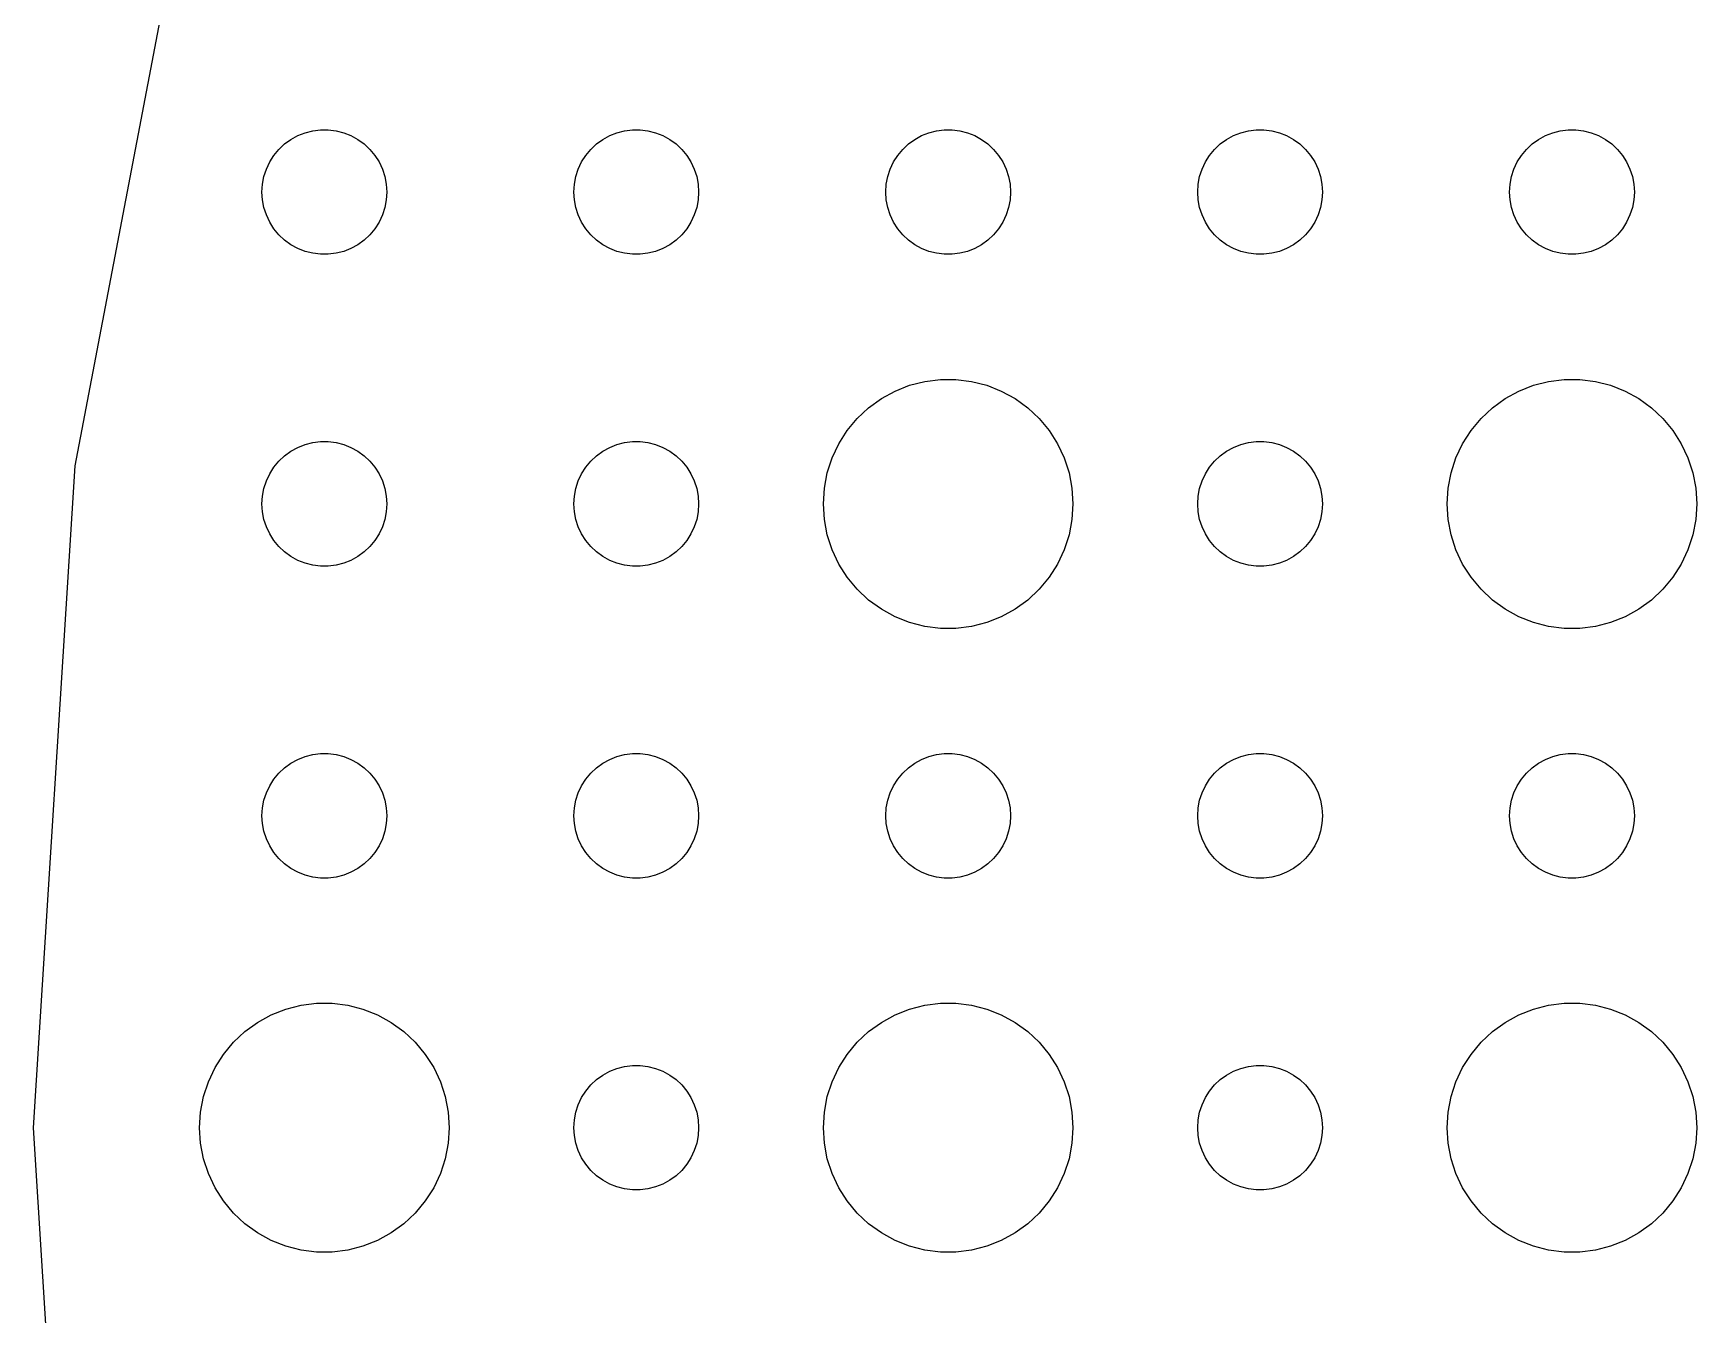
# Model space of a CAD drawing. Header units: metres. Extents: x -127 to 127, y -127 to 127.
# Drawn here: x -127 to -87, y -4.5 to 26.32 of the extents above; entities that cross this region are included whole.
import ezdxf

# ---------------------------------------------------------------- set-up
doc = ezdxf.new("R2010")
doc.units = ezdxf.units.M

msp = doc.modelspace()

# ---------------------------------------------------------------- linework, layer by layer
for p, q in [((-123.01, 31.5836), (-125.999, 15.9173)), ((-121.093, 23.5268), (-120.956, 23.6558)), ((-120.956, 23.6558), (-120.804, 23.7665)), ((-120.804, 23.7665), (-120.639, 23.8572)), ((-120.639, 23.8572), (-120.464, 23.9266)), ((-120.464, 23.9266), (-120.281, 23.9734)), ((-120.281, 23.9734), (-120.094, 23.997)), ((-120.094, 23.997), (-119.906, 23.997)), ((-119.906, 23.997), (-119.719, 23.9734)), ((-119.719, 23.9734), (-119.536, 23.9266)), ((-119.536, 23.9266), (-119.361, 23.8572)), ((-119.361, 23.8572), (-119.196, 23.7665)), ((-119.196, 23.7665), (-119.044, 23.6558)), ((-119.044, 23.6558), (-118.907, 23.5268)), ((-113.593, 23.5268), (-113.456, 23.6558)), ((-113.456, 23.6558), (-113.304, 23.7665)), ((-113.304, 23.7665), (-113.139, 23.8572)), ((-113.139, 23.8572), (-112.964, 23.9266)), ((-112.964, 23.9266), (-112.781, 23.9734)), ((-112.781, 23.9734), (-112.594, 23.997)), ((-112.594, 23.997), (-112.406, 23.997)), ((-112.406, 23.997), (-112.219, 23.9734)), ((-112.219, 23.9734), (-112.036, 23.9266)), ((-112.036, 23.9266), (-111.861, 23.8572)), ((-111.861, 23.8572), (-111.696, 23.7665)), ((-111.696, 23.7665), (-111.544, 23.6558)), ((-111.544, 23.6558), (-111.407, 23.5268)), ((-106.093, 23.5268), (-105.956, 23.6558)), ((-105.956, 23.6558), (-105.804, 23.7665)), ((-105.804, 23.7665), (-105.639, 23.8572)), ((-105.639, 23.8572), (-105.464, 23.9266)), ((-105.464, 23.9266), (-105.281, 23.9734)), ((-105.281, 23.9734), (-105.094, 23.997)), ((-105.094, 23.997), (-104.906, 23.997)), ((-104.906, 23.997), (-104.719, 23.9734)), ((-104.719, 23.9734), (-104.536, 23.9266)), ((-104.536, 23.9266), (-104.361, 23.8572)), ((-104.361, 23.8572), (-104.196, 23.7665)), ((-104.196, 23.7665), (-104.044, 23.6558)), ((-104.044, 23.6558), (-103.907, 23.5268)), ((-98.5934, 23.5268), (-98.4561, 23.6558)), ((-98.4561, 23.6558), (-98.3037, 23.7665)), ((-98.3037, 23.7665), (-98.1387, 23.8572)), ((-98.1387, 23.8572), (-97.9635, 23.9266)), ((-97.9635, 23.9266), (-97.7811, 23.9734)), ((-97.7811, 23.9734), (-97.5942, 23.997)), ((-97.5942, 23.997), (-97.4058, 23.997)), ((-97.4058, 23.997), (-97.2189, 23.9734)), ((-97.2189, 23.9734), (-97.0365, 23.9266)), ((-97.0365, 23.9266), (-96.8613, 23.8572)), ((-96.8613, 23.8572), (-96.6963, 23.7665)), ((-96.6963, 23.7665), (-96.5439, 23.6558)), ((-96.5439, 23.6558), (-96.4065, 23.5268)), ((-91.0934, 23.5268), (-90.9561, 23.6558)), ((-90.9561, 23.6558), (-90.8037, 23.7665)), ((-90.8037, 23.7665), (-90.6387, 23.8572)), ((-90.6387, 23.8572), (-90.4635, 23.9266)), ((-90.4635, 23.9266), (-90.2811, 23.9734)), ((-90.2811, 23.9734), (-90.0942, 23.997)), ((-90.0942, 23.997), (-89.9058, 23.997)), ((-89.9058, 23.997), (-89.7189, 23.9734)), ((-89.7189, 23.9734), (-89.5365, 23.9266)), ((-89.5365, 23.9266), (-89.3613, 23.8572)), ((-89.3613, 23.8572), (-89.1963, 23.7665)), ((-89.1963, 23.7665), (-89.0439, 23.6558)), ((-89.0439, 23.6558), (-88.9065, 23.5268)), ((-121.395, 23.0522), (-121.314, 23.2226)), ((-121.314, 23.2226), (-121.214, 23.3817)), ((-121.214, 23.3817), (-121.093, 23.5268)), ((-118.907, 23.5268), (-118.786, 23.3817)), ((-118.786, 23.3817), (-118.686, 23.2226)), ((-118.686, 23.2226), (-118.605, 23.0522)), ((-113.895, 23.0522), (-113.814, 23.2226)), ((-113.814, 23.2226), (-113.714, 23.3817)), ((-113.714, 23.3817), (-113.593, 23.5268)), ((-111.407, 23.5268), (-111.286, 23.3817)), ((-111.286, 23.3817), (-111.186, 23.2226)), ((-111.186, 23.2226), (-111.105, 23.0522)), ((-106.395, 23.0522), (-106.314, 23.2226)), ((-106.314, 23.2226), (-106.214, 23.3817)), ((-106.214, 23.3817), (-106.093, 23.5268)), ((-103.907, 23.5268), (-103.786, 23.3817)), ((-103.786, 23.3817), (-103.686, 23.2226)), ((-103.686, 23.2226), (-103.605, 23.0522)), ((-98.8947, 23.0522), (-98.8145, 23.2226)), ((-98.8145, 23.2226), (-98.7135, 23.3817)), ((-98.7135, 23.3817), (-98.5934, 23.5268)), ((-96.4065, 23.5268), (-96.2865, 23.3817)), ((-96.2865, 23.3817), (-96.1855, 23.2226)), ((-96.1855, 23.2226), (-96.1053, 23.0522)), ((-91.3947, 23.0522), (-91.3145, 23.2226)), ((-91.3145, 23.2226), (-91.2135, 23.3817)), ((-91.2135, 23.3817), (-91.0934, 23.5268)), ((-88.9065, 23.5268), (-88.7865, 23.3817)), ((-88.7865, 23.3817), (-88.6855, 23.2226)), ((-88.6855, 23.2226), (-88.6053, 23.0522)), ((-121.488, 22.688), (-121.453, 22.873)), ((-121.453, 22.873), (-121.395, 23.0522)), ((-118.605, 23.0522), (-118.547, 22.873)), ((-118.547, 22.873), (-118.512, 22.688)), ((-113.988, 22.688), (-113.953, 22.873)), ((-113.953, 22.873), (-113.895, 23.0522)), ((-111.105, 23.0522), (-111.047, 22.873)), ((-111.047, 22.873), (-111.012, 22.688)), ((-106.488, 22.688), (-106.453, 22.873)), ((-106.453, 22.873), (-106.395, 23.0522)), ((-103.605, 23.0522), (-103.547, 22.873)), ((-103.547, 22.873), (-103.512, 22.688)), ((-98.9882, 22.688), (-98.9529, 22.873)), ((-98.9529, 22.873), (-98.8947, 23.0522)), ((-96.1053, 23.0522), (-96.0471, 22.873)), ((-96.0471, 22.873), (-96.0118, 22.688)), ((-91.4882, 22.688), (-91.4529, 22.873)), ((-91.4529, 22.873), (-91.3947, 23.0522)), ((-88.6053, 23.0522), (-88.5471, 22.873)), ((-88.5471, 22.873), (-88.5118, 22.688)), ((-121.5, 22.5), (-121.488, 22.688)), ((-121.488, 22.312), (-121.5, 22.5)), ((-118.512, 22.688), (-118.5, 22.5)), ((-118.5, 22.5), (-118.512, 22.312)), ((-114, 22.5), (-113.988, 22.688)), ((-113.988, 22.312), (-114, 22.5)), ((-111.012, 22.688), (-111, 22.5)), ((-111, 22.5), (-111.012, 22.312)), ((-106.5, 22.5), (-106.488, 22.688)), ((-106.488, 22.312), (-106.5, 22.5)), ((-103.512, 22.688), (-103.5, 22.5)), ((-103.5, 22.5), (-103.512, 22.312)), ((-99, 22.5), (-98.9882, 22.688)), ((-98.9882, 22.312), (-99, 22.5)), ((-96.0118, 22.688), (-96, 22.5)), ((-96, 22.5), (-96.0118, 22.312)), ((-91.5, 22.5), (-91.4882, 22.688)), ((-91.4882, 22.312), (-91.5, 22.5)), ((-88.5118, 22.688), (-88.5, 22.5)), ((-88.5, 22.5), (-88.5118, 22.312)), ((-121.453, 22.127), (-121.488, 22.312)), ((-121.395, 21.9478), (-121.453, 22.127)), ((-118.547, 22.127), (-118.605, 21.9478)), ((-118.512, 22.312), (-118.547, 22.127)), ((-113.953, 22.127), (-113.988, 22.312)), ((-113.895, 21.9478), (-113.953, 22.127)), ((-111.047, 22.127), (-111.105, 21.9478)), ((-111.012, 22.312), (-111.047, 22.127)), ((-106.453, 22.127), (-106.488, 22.312)), ((-106.395, 21.9478), (-106.453, 22.127)), ((-103.547, 22.127), (-103.605, 21.9478)), ((-103.512, 22.312), (-103.547, 22.127)), ((-98.9529, 22.127), (-98.9882, 22.312)), ((-98.8947, 21.9478), (-98.9529, 22.127)), ((-96.0471, 22.127), (-96.1053, 21.9478)), ((-96.0118, 22.312), (-96.0471, 22.127)), ((-91.4529, 22.127), (-91.4882, 22.312)), ((-91.3947, 21.9478), (-91.4529, 22.127)), ((-88.5471, 22.127), (-88.6053, 21.9478)), ((-88.5118, 22.312), (-88.5471, 22.127)), ((-121.314, 21.7774), (-121.395, 21.9478)), ((-121.214, 21.6183), (-121.314, 21.7774)), ((-121.093, 21.4732), (-121.214, 21.6183)), ((-118.786, 21.6183), (-118.907, 21.4732)), ((-118.686, 21.7774), (-118.786, 21.6183)), ((-118.605, 21.9478), (-118.686, 21.7774)), ((-113.814, 21.7774), (-113.895, 21.9478)), ((-113.714, 21.6183), (-113.814, 21.7774)), ((-113.593, 21.4732), (-113.714, 21.6183)), ((-111.286, 21.6183), (-111.407, 21.4732)), ((-111.186, 21.7774), (-111.286, 21.6183)), ((-111.105, 21.9478), (-111.186, 21.7774)), ((-106.314, 21.7774), (-106.395, 21.9478)), ((-106.214, 21.6183), (-106.314, 21.7774)), ((-106.093, 21.4732), (-106.214, 21.6183)), ((-103.786, 21.6183), (-103.907, 21.4732)), ((-103.686, 21.7774), (-103.786, 21.6183)), ((-103.605, 21.9478), (-103.686, 21.7774)), ((-98.8145, 21.7774), (-98.8947, 21.9478)), ((-98.7135, 21.6183), (-98.8145, 21.7774)), ((-98.5934, 21.4732), (-98.7135, 21.6183)), ((-96.2865, 21.6183), (-96.4065, 21.4732)), ((-96.1855, 21.7774), (-96.2865, 21.6183)), ((-96.1053, 21.9478), (-96.1855, 21.7774)), ((-91.3145, 21.7774), (-91.3947, 21.9478)), ((-91.2135, 21.6183), (-91.3145, 21.7774)), ((-91.0934, 21.4732), (-91.2135, 21.6183)), ((-88.7865, 21.6183), (-88.9065, 21.4732)), ((-88.6855, 21.7774), (-88.7865, 21.6183)), ((-88.6053, 21.9478), (-88.6855, 21.7774)), ((-120.956, 21.3442), (-121.093, 21.4732)), ((-120.804, 21.2335), (-120.956, 21.3442)), ((-120.639, 21.1427), (-120.804, 21.2335)), ((-119.196, 21.2335), (-119.361, 21.1427)), ((-119.044, 21.3442), (-119.196, 21.2335)), ((-118.907, 21.4732), (-119.044, 21.3442)), ((-113.456, 21.3442), (-113.593, 21.4732)), ((-113.304, 21.2335), (-113.456, 21.3442)), ((-113.139, 21.1427), (-113.304, 21.2335)), ((-111.696, 21.2335), (-111.861, 21.1427)), ((-111.544, 21.3442), (-111.696, 21.2335)), ((-111.407, 21.4732), (-111.544, 21.3442)), ((-105.956, 21.3442), (-106.093, 21.4732)), ((-105.804, 21.2335), (-105.956, 21.3442)), ((-105.639, 21.1427), (-105.804, 21.2335)), ((-104.196, 21.2335), (-104.361, 21.1427)), ((-104.044, 21.3442), (-104.196, 21.2335)), ((-103.907, 21.4732), (-104.044, 21.3442)), ((-98.4561, 21.3442), (-98.5934, 21.4732)), ((-98.3037, 21.2335), (-98.4561, 21.3442)), ((-98.1387, 21.1427), (-98.3037, 21.2335)), ((-96.6963, 21.2335), (-96.8613, 21.1427)), ((-96.5439, 21.3442), (-96.6963, 21.2335)), ((-96.4065, 21.4732), (-96.5439, 21.3442)), ((-90.9561, 21.3442), (-91.0934, 21.4732)), ((-90.8037, 21.2335), (-90.9561, 21.3442)), ((-90.6387, 21.1427), (-90.8037, 21.2335)), ((-89.1963, 21.2335), (-89.3613, 21.1427)), ((-89.0439, 21.3442), (-89.1963, 21.2335)), ((-88.9065, 21.4732), (-89.0439, 21.3442)), ((-120.464, 21.0734), (-120.639, 21.1427)), ((-120.281, 21.0266), (-120.464, 21.0734)), ((-120.094, 21.003), (-120.281, 21.0266)), ((-119.906, 21.003), (-120.094, 21.003)), ((-119.719, 21.0266), (-119.906, 21.003)), ((-119.536, 21.0734), (-119.719, 21.0266)), ((-119.361, 21.1427), (-119.536, 21.0734)), ((-112.964, 21.0734), (-113.139, 21.1427)), ((-112.781, 21.0266), (-112.964, 21.0734)), ((-112.594, 21.003), (-112.781, 21.0266)), ((-112.406, 21.003), (-112.594, 21.003)), ((-112.219, 21.0266), (-112.406, 21.003)), ((-112.036, 21.0734), (-112.219, 21.0266)), ((-111.861, 21.1427), (-112.036, 21.0734)), ((-105.464, 21.0734), (-105.639, 21.1427)), ((-105.281, 21.0266), (-105.464, 21.0734)), ((-105.094, 21.003), (-105.281, 21.0266)), ((-104.906, 21.003), (-105.094, 21.003)), ((-104.719, 21.0266), (-104.906, 21.003)), ((-104.536, 21.0734), (-104.719, 21.0266)), ((-104.361, 21.1427), (-104.536, 21.0734)), ((-97.9635, 21.0734), (-98.1387, 21.1427)), ((-97.7811, 21.0266), (-97.9635, 21.0734)), ((-97.5942, 21.003), (-97.7811, 21.0266)), ((-97.4058, 21.003), (-97.5942, 21.003)), ((-97.2189, 21.0266), (-97.4058, 21.003)), ((-97.0365, 21.0734), (-97.2189, 21.0266)), ((-96.8613, 21.1427), (-97.0365, 21.0734)), ((-90.4635, 21.0734), (-90.6387, 21.1427)), ((-90.2811, 21.0266), (-90.4635, 21.0734)), ((-90.0942, 21.003), (-90.2811, 21.0266)), ((-89.9058, 21.003), (-90.0942, 21.003)), ((-89.7189, 21.0266), (-89.9058, 21.003)), ((-89.5365, 21.0734), (-89.7189, 21.0266)), ((-89.3613, 21.1427), (-89.5365, 21.0734)), ((-106.607, 17.533), (-106.277, 17.7145)), ((-106.277, 17.7145), (-105.927, 17.8532)), ((-105.927, 17.8532), (-105.562, 17.9469)), ((-105.562, 17.9469), (-105.188, 17.9941)), ((-105.188, 17.9941), (-104.812, 17.9941)), ((-104.812, 17.9941), (-104.438, 17.9469)), ((-104.438, 17.9469), (-104.073, 17.8532)), ((-104.073, 17.8532), (-103.723, 17.7145)), ((-103.723, 17.7145), (-103.393, 17.533)), ((-91.6075, 17.533), (-91.2773, 17.7145)), ((-91.2773, 17.7145), (-90.927, 17.8532)), ((-90.927, 17.8532), (-90.5621, 17.9469)), ((-90.5621, 17.9469), (-90.1884, 17.9941)), ((-90.1884, 17.9941), (-89.8116, 17.9941)), ((-89.8116, 17.9941), (-89.4379, 17.9469)), ((-89.4379, 17.9469), (-89.073, 17.8532)), ((-89.073, 17.8532), (-88.7227, 17.7145)), ((-88.7227, 17.7145), (-88.3925, 17.533)), ((-107.187, 17.0536), (-106.912, 17.3115)), ((-106.912, 17.3115), (-106.607, 17.533)), ((-103.393, 17.533), (-103.088, 17.3115)), ((-103.088, 17.3115), (-102.813, 17.0536)), ((-92.1869, 17.0536), (-91.9123, 17.3115)), ((-91.9123, 17.3115), (-91.6075, 17.533)), ((-88.3925, 17.533), (-88.0877, 17.3115)), ((-88.0877, 17.3115), (-87.8131, 17.0536)), ((-107.427, 16.7634), (-107.187, 17.0536)), ((-102.813, 17.0536), (-102.573, 16.7634)), ((-92.427, 16.7634), (-92.1869, 17.0536)), ((-87.8131, 17.0536), (-87.573, 16.7634)), ((-120.639, 16.3572), (-120.464, 16.4266)), ((-120.464, 16.4266), (-120.281, 16.4734)), ((-120.281, 16.4734), (-120.094, 16.497)), ((-120.094, 16.497), (-119.906, 16.497)), ((-119.906, 16.497), (-119.719, 16.4734)), ((-119.719, 16.4734), (-119.536, 16.4266)), ((-119.536, 16.4266), (-119.361, 16.3572)), ((-113.139, 16.3572), (-112.964, 16.4266)), ((-112.964, 16.4266), (-112.781, 16.4734)), ((-112.781, 16.4734), (-112.594, 16.497)), ((-112.594, 16.497), (-112.406, 16.497)), ((-112.406, 16.497), (-112.219, 16.4734)), ((-112.219, 16.4734), (-112.036, 16.4266)), ((-112.036, 16.4266), (-111.861, 16.3572)), ((-107.789, 16.1044), (-107.629, 16.4453)), ((-107.629, 16.4453), (-107.427, 16.7634)), ((-102.573, 16.7634), (-102.371, 16.4453)), ((-102.371, 16.4453), (-102.211, 16.1044)), ((-98.1387, 16.3572), (-97.9635, 16.4266)), ((-97.9635, 16.4266), (-97.7811, 16.4734)), ((-97.7811, 16.4734), (-97.5942, 16.497)), ((-97.5942, 16.497), (-97.4058, 16.497)), ((-97.4058, 16.497), (-97.2189, 16.4734)), ((-97.2189, 16.4734), (-97.0365, 16.4266)), ((-97.0365, 16.4266), (-96.8613, 16.3572)), ((-92.7893, 16.1044), (-92.6289, 16.4453)), ((-92.6289, 16.4453), (-92.427, 16.7634)), ((-87.573, 16.7634), (-87.3711, 16.4453)), ((-87.3711, 16.4453), (-87.2107, 16.1044)), ((-121.214, 15.8817), (-121.093, 16.0268)), ((-121.093, 16.0268), (-120.956, 16.1558)), ((-120.956, 16.1558), (-120.804, 16.2665)), ((-120.804, 16.2665), (-120.639, 16.3572)), ((-119.361, 16.3572), (-119.196, 16.2665)), ((-119.196, 16.2665), (-119.044, 16.1558)), ((-119.044, 16.1558), (-118.907, 16.0268)), ((-118.907, 16.0268), (-118.786, 15.8817)), ((-113.714, 15.8817), (-113.593, 16.0268)), ((-113.593, 16.0268), (-113.456, 16.1558)), ((-113.456, 16.1558), (-113.304, 16.2665)), ((-113.304, 16.2665), (-113.139, 16.3572)), ((-111.861, 16.3572), (-111.696, 16.2665)), ((-111.696, 16.2665), (-111.544, 16.1558)), ((-111.544, 16.1558), (-111.407, 16.0268)), ((-111.407, 16.0268), (-111.286, 15.8817)), ((-107.906, 15.7461), (-107.789, 16.1044)), ((-102.211, 16.1044), (-102.094, 15.7461)), ((-98.7135, 15.8817), (-98.5934, 16.0268)), ((-98.5934, 16.0268), (-98.4561, 16.1558)), ((-98.4561, 16.1558), (-98.3037, 16.2665)), ((-98.3037, 16.2665), (-98.1387, 16.3572)), ((-96.8613, 16.3572), (-96.6963, 16.2665)), ((-96.6963, 16.2665), (-96.5439, 16.1558)), ((-96.5439, 16.1558), (-96.4065, 16.0268)), ((-96.4065, 16.0268), (-96.2865, 15.8817)), ((-92.9057, 15.7461), (-92.7893, 16.1044)), ((-87.2107, 16.1044), (-87.0943, 15.7461)), ((-125.999, 15.9173), (-127, 0)), ((-121.395, 15.5522), (-121.314, 15.7226)), ((-121.314, 15.7226), (-121.214, 15.8817)), ((-118.786, 15.8817), (-118.686, 15.7226)), ((-118.686, 15.7226), (-118.605, 15.5522)), ((-113.895, 15.5522), (-113.814, 15.7226)), ((-113.814, 15.7226), (-113.714, 15.8817)), ((-111.286, 15.8817), (-111.186, 15.7226)), ((-111.186, 15.7226), (-111.105, 15.5522)), ((-107.976, 15.376), (-107.906, 15.7461)), ((-102.094, 15.7461), (-102.024, 15.376)), ((-98.8947, 15.5522), (-98.8145, 15.7226)), ((-98.8145, 15.7226), (-98.7135, 15.8817)), ((-96.2865, 15.8817), (-96.1855, 15.7226)), ((-96.1855, 15.7226), (-96.1053, 15.5522)), ((-92.9763, 15.376), (-92.9057, 15.7461)), ((-87.0943, 15.7461), (-87.0237, 15.376)), ((-121.488, 15.188), (-121.453, 15.373)), ((-121.453, 15.373), (-121.395, 15.5522)), ((-118.605, 15.5522), (-118.547, 15.373)), ((-118.547, 15.373), (-118.512, 15.188)), ((-113.988, 15.188), (-113.953, 15.373)), ((-113.953, 15.373), (-113.895, 15.5522)), ((-111.105, 15.5522), (-111.047, 15.373)), ((-111.047, 15.373), (-111.012, 15.188)), ((-108, 15), (-107.976, 15.376)), ((-102.024, 15.376), (-102, 15)), ((-98.9882, 15.188), (-98.9529, 15.373)), ((-98.9529, 15.373), (-98.8947, 15.5522)), ((-96.1053, 15.5522), (-96.0471, 15.373)), ((-96.0471, 15.373), (-96.0118, 15.188)), ((-93, 15), (-92.9763, 15.376)), ((-87.0237, 15.376), (-87, 15)), ((-121.5, 15), (-121.488, 15.188)), ((-121.488, 14.812), (-121.5, 15)), ((-121.453, 14.627), (-121.488, 14.812)), ((-118.512, 14.812), (-118.547, 14.627)), ((-118.512, 15.188), (-118.5, 15)), ((-118.5, 15), (-118.512, 14.812)), ((-114, 15), (-113.988, 15.188)), ((-113.988, 14.812), (-114, 15)), ((-113.953, 14.627), (-113.988, 14.812)), ((-111.012, 14.812), (-111.047, 14.627)), ((-111.012, 15.188), (-111, 15)), ((-111, 15), (-111.012, 14.812)), ((-107.976, 14.624), (-108, 15)), ((-102, 15), (-102.024, 14.624)), ((-99, 15), (-98.9882, 15.188)), ((-98.9882, 14.812), (-99, 15)), ((-98.9529, 14.627), (-98.9882, 14.812)), ((-96.0118, 14.812), (-96.0471, 14.627)), ((-96.0118, 15.188), (-96, 15)), ((-96, 15), (-96.0118, 14.812)), ((-92.9763, 14.624), (-93, 15)), ((-87, 15), (-87.0237, 14.624)), ((-121.395, 14.4478), (-121.453, 14.627)), ((-121.314, 14.2774), (-121.395, 14.4478)), ((-118.605, 14.4478), (-118.686, 14.2774)), ((-118.547, 14.627), (-118.605, 14.4478)), ((-113.895, 14.4478), (-113.953, 14.627)), ((-113.814, 14.2774), (-113.895, 14.4478)), ((-111.105, 14.4478), (-111.186, 14.2774)), ((-111.047, 14.627), (-111.105, 14.4478)), ((-107.906, 14.2539), (-107.976, 14.624)), ((-102.024, 14.624), (-102.094, 14.2539)), ((-98.8947, 14.4478), (-98.9529, 14.627)), ((-98.8145, 14.2774), (-98.8947, 14.4478)), ((-96.1053, 14.4478), (-96.1855, 14.2774)), ((-96.0471, 14.627), (-96.1053, 14.4478)), ((-92.9057, 14.2539), (-92.9763, 14.624)), ((-87.0237, 14.624), (-87.0943, 14.2539)), ((-121.214, 14.1183), (-121.314, 14.2774)), ((-121.093, 13.9732), (-121.214, 14.1183)), ((-118.786, 14.1183), (-118.907, 13.9732)), ((-118.686, 14.2774), (-118.786, 14.1183)), ((-113.714, 14.1183), (-113.814, 14.2774)), ((-113.593, 13.9732), (-113.714, 14.1183)), ((-111.286, 14.1183), (-111.407, 13.9732)), ((-111.186, 14.2774), (-111.286, 14.1183)), ((-107.789, 13.8956), (-107.906, 14.2539)), ((-102.094, 14.2539), (-102.211, 13.8956)), ((-98.7135, 14.1183), (-98.8145, 14.2774)), ((-98.5934, 13.9732), (-98.7135, 14.1183)), ((-96.2865, 14.1183), (-96.4065, 13.9732)), ((-96.1855, 14.2774), (-96.2865, 14.1183)), ((-92.7893, 13.8956), (-92.9057, 14.2539)), ((-87.0943, 14.2539), (-87.2107, 13.8956)), ((-120.956, 13.8442), (-121.093, 13.9732)), ((-120.804, 13.7335), (-120.956, 13.8442)), ((-120.639, 13.6427), (-120.804, 13.7335)), ((-120.464, 13.5734), (-120.639, 13.6427)), ((-119.361, 13.6427), (-119.536, 13.5734)), ((-119.196, 13.7335), (-119.361, 13.6427)), ((-119.044, 13.8442), (-119.196, 13.7335)), ((-118.907, 13.9732), (-119.044, 13.8442)), ((-113.456, 13.8442), (-113.593, 13.9732)), ((-113.304, 13.7335), (-113.456, 13.8442)), ((-113.139, 13.6427), (-113.304, 13.7335)), ((-112.964, 13.5734), (-113.139, 13.6427)), ((-111.861, 13.6427), (-112.036, 13.5734)), ((-111.696, 13.7335), (-111.861, 13.6427)), ((-111.544, 13.8442), (-111.696, 13.7335)), ((-111.407, 13.9732), (-111.544, 13.8442)), ((-107.629, 13.5547), (-107.789, 13.8956)), ((-102.211, 13.8956), (-102.371, 13.5547)), ((-98.4561, 13.8442), (-98.5934, 13.9732)), ((-98.3037, 13.7335), (-98.4561, 13.8442)), ((-98.1387, 13.6427), (-98.3037, 13.7335)), ((-97.9635, 13.5734), (-98.1387, 13.6427)), ((-96.8613, 13.6427), (-97.0365, 13.5734)), ((-96.6963, 13.7335), (-96.8613, 13.6427)), ((-96.5439, 13.8442), (-96.6963, 13.7335)), ((-96.4065, 13.9732), (-96.5439, 13.8442)), ((-92.6289, 13.5547), (-92.7893, 13.8956)), ((-87.2107, 13.8956), (-87.3711, 13.5547)), ((-120.281, 13.5266), (-120.464, 13.5734)), ((-120.094, 13.5029), (-120.281, 13.5266)), ((-119.906, 13.5029), (-120.094, 13.5029)), ((-119.719, 13.5266), (-119.906, 13.5029)), ((-119.536, 13.5734), (-119.719, 13.5266)), ((-112.781, 13.5266), (-112.964, 13.5734)), ((-112.594, 13.5029), (-112.781, 13.5266)), ((-112.406, 13.5029), (-112.594, 13.5029)), ((-112.219, 13.5266), (-112.406, 13.5029)), ((-112.036, 13.5734), (-112.219, 13.5266)), ((-107.427, 13.2366), (-107.629, 13.5547)), ((-107.187, 12.9464), (-107.427, 13.2366)), ((-102.573, 13.2366), (-102.813, 12.9464)), ((-102.371, 13.5547), (-102.573, 13.2366)), ((-97.7811, 13.5266), (-97.9635, 13.5734)), ((-97.5942, 13.5029), (-97.7811, 13.5266)), ((-97.4058, 13.5029), (-97.5942, 13.5029)), ((-97.2189, 13.5266), (-97.4058, 13.5029)), ((-97.0365, 13.5734), (-97.2189, 13.5266)), ((-92.427, 13.2366), (-92.6289, 13.5547)), ((-92.1869, 12.9464), (-92.427, 13.2366)), ((-87.573, 13.2366), (-87.8131, 12.9464)), ((-87.3711, 13.5547), (-87.573, 13.2366)), ((-106.912, 12.6884), (-107.187, 12.9464)), ((-102.813, 12.9464), (-103.088, 12.6884)), ((-91.9123, 12.6884), (-92.1869, 12.9464)), ((-87.8131, 12.9464), (-88.0877, 12.6884)), ((-106.607, 12.467), (-106.912, 12.6884)), ((-106.277, 12.2855), (-106.607, 12.467)), ((-103.393, 12.467), (-103.723, 12.2855)), ((-103.088, 12.6884), (-103.393, 12.467)), ((-91.6075, 12.467), (-91.9123, 12.6884)), ((-91.2773, 12.2855), (-91.6075, 12.467)), ((-88.3925, 12.467), (-88.7227, 12.2855)), ((-88.0877, 12.6884), (-88.3925, 12.467)), ((-105.927, 12.1468), (-106.277, 12.2855)), ((-105.562, 12.0531), (-105.927, 12.1468)), ((-105.188, 12.0059), (-105.562, 12.0531)), ((-104.812, 12.0059), (-105.188, 12.0059)), ((-104.438, 12.0531), (-104.812, 12.0059)), ((-104.073, 12.1468), (-104.438, 12.0531)), ((-103.723, 12.2855), (-104.073, 12.1468)), ((-90.927, 12.1468), (-91.2773, 12.2855)), ((-90.5621, 12.0531), (-90.927, 12.1468)), ((-90.1884, 12.0059), (-90.5621, 12.0531)), ((-89.8116, 12.0059), (-90.1884, 12.0059)), ((-89.4379, 12.0531), (-89.8116, 12.0059)), ((-89.073, 12.1468), (-89.4379, 12.0531)), ((-88.7227, 12.2855), (-89.073, 12.1468)), ((-120.804, 8.76648), (-120.639, 8.85724)), ((-120.639, 8.85724), (-120.464, 8.92657)), ((-120.464, 8.92657), (-120.281, 8.97342)), ((-120.281, 8.97342), (-120.094, 8.99704)), ((-120.094, 8.99704), (-119.906, 8.99704)), ((-119.906, 8.99704), (-119.719, 8.97342)), ((-119.719, 8.97342), (-119.536, 8.92657)), ((-119.536, 8.92657), (-119.361, 8.85724)), ((-119.361, 8.85724), (-119.196, 8.76648)), ((-113.304, 8.76648), (-113.139, 8.85724)), ((-113.139, 8.85724), (-112.964, 8.92657)), ((-112.964, 8.92657), (-112.781, 8.97342)), ((-112.781, 8.97342), (-112.594, 8.99704)), ((-112.594, 8.99704), (-112.406, 8.99704)), ((-112.406, 8.99704), (-112.219, 8.97342)), ((-112.219, 8.97342), (-112.036, 8.92657)), ((-112.036, 8.92657), (-111.861, 8.85724)), ((-111.861, 8.85724), (-111.696, 8.76648)), ((-105.804, 8.76648), (-105.639, 8.85724)), ((-105.639, 8.85724), (-105.464, 8.92657)), ((-105.464, 8.92657), (-105.281, 8.97342)), ((-105.281, 8.97342), (-105.094, 8.99704)), ((-105.094, 8.99704), (-104.906, 8.99704)), ((-104.906, 8.99704), (-104.719, 8.97342)), ((-104.719, 8.97342), (-104.536, 8.92657)), ((-104.536, 8.92657), (-104.361, 8.85724)), ((-104.361, 8.85724), (-104.196, 8.76648)), ((-98.3037, 8.76648), (-98.1387, 8.85724)), ((-98.1387, 8.85724), (-97.9635, 8.92657)), ((-97.9635, 8.92657), (-97.7811, 8.97342)), ((-97.7811, 8.97342), (-97.5942, 8.99704)), ((-97.5942, 8.99704), (-97.4058, 8.99704)), ((-97.4058, 8.99704), (-97.2189, 8.97342)), ((-97.2189, 8.97342), (-97.0365, 8.92657)), ((-97.0365, 8.92657), (-96.8613, 8.85724)), ((-96.8613, 8.85724), (-96.6963, 8.76648)), ((-90.8037, 8.76648), (-90.6387, 8.85724)), ((-90.6387, 8.85724), (-90.4635, 8.92657)), ((-90.4635, 8.92657), (-90.2811, 8.97342)), ((-90.2811, 8.97342), (-90.0942, 8.99704)), ((-90.0942, 8.99704), (-89.9058, 8.99704)), ((-89.9058, 8.99704), (-89.7189, 8.97342)), ((-89.7189, 8.97342), (-89.5365, 8.92657)), ((-89.5365, 8.92657), (-89.3613, 8.85724)), ((-89.3613, 8.85724), (-89.1963, 8.76648)), ((-121.214, 8.38167), (-121.093, 8.52681)), ((-121.093, 8.52681), (-120.956, 8.65576)), ((-120.956, 8.65576), (-120.804, 8.76648)), ((-119.196, 8.76648), (-119.044, 8.65576)), ((-119.044, 8.65576), (-118.907, 8.52681)), ((-118.907, 8.52681), (-118.786, 8.38167)), ((-113.714, 8.38167), (-113.593, 8.52681)), ((-113.593, 8.52681), (-113.456, 8.65576)), ((-113.456, 8.65576), (-113.304, 8.76648)), ((-111.696, 8.76648), (-111.544, 8.65576)), ((-111.544, 8.65576), (-111.407, 8.52681)), ((-111.407, 8.52681), (-111.286, 8.38167)), ((-106.214, 8.38167), (-106.093, 8.52681)), ((-106.093, 8.52681), (-105.956, 8.65576)), ((-105.956, 8.65576), (-105.804, 8.76648)), ((-104.196, 8.76648), (-104.044, 8.65576)), ((-104.044, 8.65576), (-103.907, 8.52681)), ((-103.907, 8.52681), (-103.786, 8.38167)), ((-98.7135, 8.38167), (-98.5934, 8.52681)), ((-98.5934, 8.52681), (-98.4561, 8.65576)), ((-98.4561, 8.65576), (-98.3037, 8.76648)), ((-96.6963, 8.76648), (-96.5439, 8.65576)), ((-96.5439, 8.65576), (-96.4065, 8.52681)), ((-96.4065, 8.52681), (-96.2865, 8.38167)), ((-91.2135, 8.38167), (-91.0934, 8.52681)), ((-91.0934, 8.52681), (-90.9561, 8.65576)), ((-90.9561, 8.65576), (-90.8037, 8.76648)), ((-89.1963, 8.76648), (-89.0439, 8.65576)), ((-89.0439, 8.65576), (-88.9065, 8.52681)), ((-88.9065, 8.52681), (-88.7865, 8.38167)), ((-121.453, 7.87303), (-121.395, 8.05219)), ((-121.395, 8.05219), (-121.314, 8.22263)), ((-121.314, 8.22263), (-121.214, 8.38167)), ((-118.786, 8.38167), (-118.686, 8.22263)), ((-118.686, 8.22263), (-118.605, 8.05219)), ((-118.605, 8.05219), (-118.547, 7.87303)), ((-113.953, 7.87303), (-113.895, 8.05219)), ((-113.895, 8.05219), (-113.814, 8.22263)), ((-113.814, 8.22263), (-113.714, 8.38167)), ((-111.286, 8.38167), (-111.186, 8.22263)), ((-111.186, 8.22263), (-111.105, 8.05219)), ((-111.105, 8.05219), (-111.047, 7.87303)), ((-106.453, 7.87303), (-106.395, 8.05219)), ((-106.395, 8.05219), (-106.314, 8.22263)), ((-106.314, 8.22263), (-106.214, 8.38167)), ((-103.786, 8.38167), (-103.686, 8.22263)), ((-103.686, 8.22263), (-103.605, 8.05219)), ((-103.605, 8.05219), (-103.547, 7.87303)), ((-98.9529, 7.87303), (-98.8947, 8.05219)), ((-98.8947, 8.05219), (-98.8145, 8.22263)), ((-98.8145, 8.22263), (-98.7135, 8.38167)), ((-96.2865, 8.38167), (-96.1855, 8.22263)), ((-96.1855, 8.22263), (-96.1053, 8.05219)), ((-96.1053, 8.05219), (-96.0471, 7.87303)), ((-91.4529, 7.87303), (-91.3947, 8.05219)), ((-91.3947, 8.05219), (-91.3145, 8.22263)), ((-91.3145, 8.22263), (-91.2135, 8.38167)), ((-88.7865, 8.38167), (-88.6855, 8.22263)), ((-88.6855, 8.22263), (-88.6053, 8.05219)), ((-88.6053, 8.05219), (-88.5471, 7.87303)), ((-121.5, 7.5), (-121.488, 7.68799)), ((-121.488, 7.68799), (-121.453, 7.87303)), ((-118.547, 7.87303), (-118.512, 7.68799)), ((-118.512, 7.68799), (-118.5, 7.5)), ((-114, 7.5), (-113.988, 7.68799)), ((-113.988, 7.68799), (-113.953, 7.87303)), ((-111.047, 7.87303), (-111.012, 7.68799)), ((-111.012, 7.68799), (-111, 7.5)), ((-106.5, 7.5), (-106.488, 7.68799)), ((-106.488, 7.68799), (-106.453, 7.87303)), ((-103.547, 7.87303), (-103.512, 7.68799)), ((-103.512, 7.68799), (-103.5, 7.5)), ((-99, 7.5), (-98.9882, 7.68799)), ((-98.9882, 7.68799), (-98.9529, 7.87303)), ((-96.0471, 7.87303), (-96.0118, 7.68799)), ((-96.0118, 7.68799), (-96, 7.5)), ((-91.5, 7.5), (-91.4882, 7.68799)), ((-91.4882, 7.68799), (-91.4529, 7.87303)), ((-88.5471, 7.87303), (-88.5118, 7.68799)), ((-88.5118, 7.68799), (-88.5, 7.5)), ((-121.488, 7.312), (-121.5, 7.5)), ((-121.453, 7.12695), (-121.488, 7.312)), ((-118.512, 7.312), (-118.547, 7.12695)), ((-118.5, 7.5), (-118.512, 7.312)), ((-113.988, 7.312), (-114, 7.5)), ((-113.953, 7.12695), (-113.988, 7.312)), ((-111.012, 7.312), (-111.047, 7.12695)), ((-111, 7.5), (-111.012, 7.312)), ((-106.488, 7.312), (-106.5, 7.5)), ((-106.453, 7.12695), (-106.488, 7.312)), ((-103.512, 7.312), (-103.547, 7.12695)), ((-103.5, 7.5), (-103.512, 7.312)), ((-98.9882, 7.312), (-99, 7.5)), ((-98.9529, 7.12695), (-98.9882, 7.312)), ((-96.0118, 7.312), (-96.0471, 7.12695)), ((-96, 7.5), (-96.0118, 7.312)), ((-91.4882, 7.312), (-91.5, 7.5)), ((-91.4529, 7.12695), (-91.4882, 7.312)), ((-88.5118, 7.312), (-88.5471, 7.12695)), ((-88.5, 7.5), (-88.5118, 7.312)), ((-121.395, 6.9478), (-121.453, 7.12695)), ((-121.314, 6.77736), (-121.395, 6.9478)), ((-118.605, 6.9478), (-118.686, 6.77736)), ((-118.547, 7.12695), (-118.605, 6.9478)), ((-113.895, 6.9478), (-113.953, 7.12695)), ((-113.814, 6.77736), (-113.895, 6.9478)), ((-111.105, 6.9478), (-111.186, 6.77736)), ((-111.047, 7.12695), (-111.105, 6.9478)), ((-106.395, 6.9478), (-106.453, 7.12695)), ((-106.314, 6.77736), (-106.395, 6.9478)), ((-103.605, 6.9478), (-103.686, 6.77736)), ((-103.547, 7.12695), (-103.605, 6.9478)), ((-98.8947, 6.9478), (-98.9529, 7.12695)), ((-98.8145, 6.77736), (-98.8947, 6.9478)), ((-96.1053, 6.9478), (-96.1855, 6.77736)), ((-96.0471, 7.12695), (-96.1053, 6.9478)), ((-91.3947, 6.9478), (-91.4529, 7.12695)), ((-91.3145, 6.77736), (-91.3947, 6.9478)), ((-88.6053, 6.9478), (-88.6855, 6.77736)), ((-88.5471, 7.12695), (-88.6053, 6.9478)), ((-121.214, 6.61832), (-121.314, 6.77736)), ((-121.093, 6.47318), (-121.214, 6.61832)), ((-120.956, 6.34422), (-121.093, 6.47318)), ((-118.907, 6.47318), (-119.044, 6.34422)), ((-118.786, 6.61832), (-118.907, 6.47318)), ((-118.686, 6.77736), (-118.786, 6.61832)), ((-113.714, 6.61832), (-113.814, 6.77736)), ((-113.593, 6.47318), (-113.714, 6.61832)), ((-113.456, 6.34422), (-113.593, 6.47318)), ((-111.407, 6.47318), (-111.544, 6.34422)), ((-111.286, 6.61832), (-111.407, 6.47318)), ((-111.186, 6.77736), (-111.286, 6.61832)), ((-106.214, 6.61832), (-106.314, 6.77736)), ((-106.093, 6.47318), (-106.214, 6.61832)), ((-105.956, 6.34422), (-106.093, 6.47318)), ((-103.907, 6.47318), (-104.044, 6.34422)), ((-103.786, 6.61832), (-103.907, 6.47318)), ((-103.686, 6.77736), (-103.786, 6.61832)), ((-98.7135, 6.61832), (-98.8145, 6.77736)), ((-98.5934, 6.47318), (-98.7135, 6.61832)), ((-98.4561, 6.34422), (-98.5934, 6.47318)), ((-96.4065, 6.47318), (-96.5439, 6.34422)), ((-96.2865, 6.61832), (-96.4065, 6.47318)), ((-96.1855, 6.77736), (-96.2865, 6.61832)), ((-91.2135, 6.61832), (-91.3145, 6.77736)), ((-91.0934, 6.47318), (-91.2135, 6.61832)), ((-90.9561, 6.34422), (-91.0934, 6.47318)), ((-88.9065, 6.47318), (-89.0439, 6.34422)), ((-88.7865, 6.61832), (-88.9065, 6.47318)), ((-88.6855, 6.77736), (-88.7865, 6.61832)), ((-120.804, 6.23351), (-120.956, 6.34422)), ((-120.639, 6.14275), (-120.804, 6.23351)), ((-120.464, 6.07341), (-120.639, 6.14275)), ((-120.281, 6.02657), (-120.464, 6.07341)), ((-120.094, 6.00294), (-120.281, 6.02657)), ((-119.906, 6.00294), (-120.094, 6.00294)), ((-119.719, 6.02657), (-119.906, 6.00294)), ((-119.536, 6.07341), (-119.719, 6.02657)), ((-119.361, 6.14275), (-119.536, 6.07341)), ((-119.196, 6.23351), (-119.361, 6.14275)), ((-119.044, 6.34422), (-119.196, 6.23351)), ((-113.304, 6.23351), (-113.456, 6.34422)), ((-113.139, 6.14275), (-113.304, 6.23351)), ((-112.964, 6.07341), (-113.139, 6.14275)), ((-112.781, 6.02657), (-112.964, 6.07341)), ((-112.594, 6.00294), (-112.781, 6.02657)), ((-112.406, 6.00294), (-112.594, 6.00294)), ((-112.219, 6.02657), (-112.406, 6.00294)), ((-112.036, 6.07341), (-112.219, 6.02657)), ((-111.861, 6.14275), (-112.036, 6.07341)), ((-111.696, 6.23351), (-111.861, 6.14275)), ((-111.544, 6.34422), (-111.696, 6.23351)), ((-105.804, 6.23351), (-105.956, 6.34422)), ((-105.639, 6.14275), (-105.804, 6.23351)), ((-105.464, 6.07341), (-105.639, 6.14275)), ((-105.281, 6.02657), (-105.464, 6.07341)), ((-105.094, 6.00294), (-105.281, 6.02657)), ((-104.906, 6.00294), (-105.094, 6.00294)), ((-104.719, 6.02657), (-104.906, 6.00294)), ((-104.536, 6.07341), (-104.719, 6.02657)), ((-104.361, 6.14275), (-104.536, 6.07341)), ((-104.196, 6.23351), (-104.361, 6.14275)), ((-104.044, 6.34422), (-104.196, 6.23351)), ((-98.3037, 6.23351), (-98.4561, 6.34422)), ((-98.1387, 6.14275), (-98.3037, 6.23351)), ((-97.9635, 6.07341), (-98.1387, 6.14275)), ((-97.7811, 6.02657), (-97.9635, 6.07341)), ((-97.5942, 6.00294), (-97.7811, 6.02657)), ((-97.4058, 6.00294), (-97.5942, 6.00294)), ((-97.2189, 6.02657), (-97.4058, 6.00294)), ((-97.0365, 6.07341), (-97.2189, 6.02657)), ((-96.8613, 6.14275), (-97.0365, 6.07341)), ((-96.6963, 6.23351), (-96.8613, 6.14275)), ((-96.5439, 6.34422), (-96.6963, 6.23351)), ((-90.8037, 6.23351), (-90.9561, 6.34422)), ((-90.6387, 6.14275), (-90.8037, 6.23351)), ((-90.4635, 6.07341), (-90.6387, 6.14275)), ((-90.2811, 6.02657), (-90.4635, 6.07341)), ((-90.0942, 6.00294), (-90.2811, 6.02657)), ((-89.9058, 6.00294), (-90.0942, 6.00294)), ((-89.7189, 6.02657), (-89.9058, 6.00294)), ((-89.5365, 6.07341), (-89.7189, 6.02657)), ((-89.3613, 6.14275), (-89.5365, 6.07341)), ((-89.1963, 6.23351), (-89.3613, 6.14275)), ((-89.0439, 6.34422), (-89.1963, 6.23351)), ((-121.277, 2.71448), (-120.927, 2.85316)), ((-120.927, 2.85316), (-120.562, 2.94685)), ((-120.562, 2.94685), (-120.188, 2.99408)), ((-120.188, 2.99408), (-119.812, 2.99408)), ((-119.812, 2.99408), (-119.438, 2.94685)), ((-119.438, 2.94685), (-119.073, 2.85316)), ((-119.073, 2.85316), (-118.723, 2.71448)), ((-106.277, 2.71448), (-105.927, 2.85316)), ((-105.927, 2.85316), (-105.562, 2.94685)), ((-105.562, 2.94685), (-105.188, 2.99408)), ((-105.188, 2.99408), (-104.812, 2.99408)), ((-104.812, 2.99408), (-104.438, 2.94685)), ((-104.438, 2.94685), (-104.073, 2.85316)), ((-104.073, 2.85316), (-103.723, 2.71448)), ((-91.2773, 2.71448), (-90.927, 2.85316)), ((-90.927, 2.85316), (-90.5621, 2.94685)), ((-90.5621, 2.94685), (-90.1884, 2.99408)), ((-90.1884, 2.99408), (-89.8116, 2.99408)), ((-89.8116, 2.99408), (-89.4379, 2.94685)), ((-89.4379, 2.94685), (-89.073, 2.85316)), ((-89.073, 2.85316), (-88.7227, 2.71448)), ((-121.912, 2.31154), (-121.607, 2.53297)), ((-121.607, 2.53297), (-121.277, 2.71448)), ((-118.723, 2.71448), (-118.393, 2.53297)), ((-118.393, 2.53297), (-118.088, 2.31154)), ((-106.912, 2.31154), (-106.607, 2.53297)), ((-106.607, 2.53297), (-106.277, 2.71448)), ((-103.723, 2.71448), (-103.393, 2.53297)), ((-103.393, 2.53297), (-103.088, 2.31154)), ((-91.9123, 2.31154), (-91.6075, 2.53297)), ((-91.6075, 2.53297), (-91.2773, 2.71448)), ((-88.7227, 2.71448), (-88.3925, 2.53297)), ((-88.3925, 2.53297), (-88.0877, 2.31154)), ((-122.427, 1.76335), (-122.187, 2.05363)), ((-122.187, 2.05363), (-121.912, 2.31154)), ((-118.088, 2.31154), (-117.813, 2.05363)), ((-117.813, 2.05363), (-117.573, 1.76335)), ((-107.427, 1.76335), (-107.187, 2.05363)), ((-107.187, 2.05363), (-106.912, 2.31154)), ((-103.088, 2.31154), (-102.813, 2.05363)), ((-102.813, 2.05363), (-102.573, 1.76335)), ((-92.427, 1.76335), (-92.1869, 2.05363)), ((-92.1869, 2.05363), (-91.9123, 2.31154)), ((-88.0877, 2.31154), (-87.8131, 2.05363)), ((-87.8131, 2.05363), (-87.573, 1.76335)), ((-122.629, 1.44525), (-122.427, 1.76335)), ((-117.573, 1.76335), (-117.371, 1.44525)), ((-107.629, 1.44525), (-107.427, 1.76335)), ((-102.573, 1.76335), (-102.371, 1.44525)), ((-92.6289, 1.44525), (-92.427, 1.76335)), ((-87.573, 1.76335), (-87.3711, 1.44525)), ((-122.789, 1.10437), (-122.629, 1.44525)), ((-117.371, 1.44525), (-117.211, 1.10437)), ((-113.456, 1.15576), (-113.304, 1.26648)), ((-113.304, 1.26648), (-113.139, 1.35724)), ((-113.139, 1.35724), (-112.964, 1.42657)), ((-112.964, 1.42657), (-112.781, 1.47342)), ((-112.781, 1.47342), (-112.594, 1.49704)), ((-112.594, 1.49704), (-112.406, 1.49704)), ((-112.406, 1.49704), (-112.219, 1.47342)), ((-112.219, 1.47342), (-112.036, 1.42657)), ((-112.036, 1.42657), (-111.861, 1.35724)), ((-111.861, 1.35724), (-111.696, 1.26648)), ((-111.696, 1.26648), (-111.544, 1.15576)), ((-107.789, 1.10437), (-107.629, 1.44525)), ((-102.371, 1.44525), (-102.211, 1.10437)), ((-98.4561, 1.15576), (-98.3037, 1.26648)), ((-98.3037, 1.26648), (-98.1387, 1.35724)), ((-98.1387, 1.35724), (-97.9635, 1.42657)), ((-97.9635, 1.42657), (-97.7811, 1.47342)), ((-97.7811, 1.47342), (-97.5942, 1.49704)), ((-97.5942, 1.49704), (-97.4058, 1.49704)), ((-97.4058, 1.49704), (-97.2189, 1.47342)), ((-97.2189, 1.47342), (-97.0365, 1.42657)), ((-97.0365, 1.42657), (-96.8613, 1.35724)), ((-96.8613, 1.35724), (-96.6963, 1.26648)), ((-96.6963, 1.26648), (-96.5439, 1.15576)), ((-92.7893, 1.10437), (-92.6289, 1.44525)), ((-87.3711, 1.44525), (-87.2107, 1.10437)), ((-122.906, 0.74606), (-122.789, 1.10437)), ((-117.211, 1.10437), (-117.094, 0.74606)), ((-113.814, 0.72263), (-113.714, 0.88167)), ((-113.714, 0.88167), (-113.593, 1.02681)), ((-113.593, 1.02681), (-113.456, 1.15576)), ((-111.544, 1.15576), (-111.407, 1.02681)), ((-111.407, 1.02681), (-111.286, 0.88167)), ((-111.286, 0.88167), (-111.186, 0.72263)), ((-107.906, 0.74606), (-107.789, 1.10437)), ((-102.211, 1.10437), (-102.094, 0.74606)), ((-98.8145, 0.72263), (-98.7135, 0.88167)), ((-98.7135, 0.88167), (-98.5934, 1.02681)), ((-98.5934, 1.02681), (-98.4561, 1.15576)), ((-96.5439, 1.15576), (-96.4065, 1.02681)), ((-96.4065, 1.02681), (-96.2865, 0.88167)), ((-96.2865, 0.88167), (-96.1855, 0.72263)), ((-92.9057, 0.74606), (-92.7893, 1.10437)), ((-87.2107, 1.10437), (-87.0943, 0.74606)), ((-122.976, 0.37599), (-122.906, 0.74606)), ((-117.094, 0.74606), (-117.024, 0.37599)), ((-113.953, 0.37303), (-113.895, 0.55219)), ((-113.895, 0.55219), (-113.814, 0.72263)), ((-111.186, 0.72263), (-111.105, 0.55219)), ((-111.105, 0.55219), (-111.047, 0.37303)), ((-107.976, 0.37599), (-107.906, 0.74606)), ((-102.094, 0.74606), (-102.024, 0.37599)), ((-98.9529, 0.37303), (-98.8947, 0.55219)), ((-98.8947, 0.55219), (-98.8145, 0.72263)), ((-96.1855, 0.72263), (-96.1053, 0.55219)), ((-96.1053, 0.55219), (-96.0471, 0.37303)), ((-92.9763, 0.37599), (-92.9057, 0.74606)), ((-87.0943, 0.74606), (-87.0237, 0.37599)), ((-127, 0), (-125.999, -15.9173)), ((-123, 0), (-122.976, 0.37599)), ((-122.976, -0.37599), (-123, 0)), ((-117.024, 0.37599), (-117, 0)), ((-117, 0), (-117.024, -0.37599)), ((-114, 0), (-113.988, 0.18799)), ((-113.988, -0.18799), (-114, 0)), ((-113.988, 0.18799), (-113.953, 0.37303)), ((-111.047, 0.37303), (-111.012, 0.18799)), ((-111.012, 0.18799), (-111, 0)), ((-111, 0), (-111.012, -0.18799)), ((-108, 0), (-107.976, 0.37599)), ((-107.976, -0.37599), (-108, 0)), ((-102.024, 0.37599), (-102, 0)), ((-102, 0), (-102.024, -0.37599)), ((-99, 0), (-98.9882, 0.18799)), ((-98.9882, -0.18799), (-99, 0)), ((-98.9882, 0.18799), (-98.9529, 0.37303)), ((-96.0471, 0.37303), (-96.0118, 0.18799)), ((-96.0118, 0.18799), (-96, 0)), ((-96, 0), (-96.0118, -0.18799)), ((-93, 0), (-92.9763, 0.37599)), ((-92.9763, -0.37599), (-93, 0)), ((-87.0237, 0.37599), (-87, 0)), ((-87, 0), (-87.0237, -0.37599)), ((-122.906, -0.74606), (-122.976, -0.37599)), ((-117.024, -0.37599), (-117.094, -0.74606)), ((-113.953, -0.37303), (-113.988, -0.18799)), ((-113.895, -0.55219), (-113.953, -0.37303)), ((-111.047, -0.37303), (-111.105, -0.55219)), ((-111.012, -0.18799), (-111.047, -0.37303)), ((-107.906, -0.74606), (-107.976, -0.37599)), ((-102.024, -0.37599), (-102.094, -0.74606)), ((-98.9529, -0.37303), (-98.9882, -0.18799)), ((-98.8947, -0.55219), (-98.9529, -0.37303)), ((-96.0471, -0.37303), (-96.1053, -0.55219)), ((-96.0118, -0.18799), (-96.0471, -0.37303)), ((-92.9057, -0.74606), (-92.9763, -0.37599)), ((-87.0237, -0.37599), (-87.0943, -0.74606)), ((-122.789, -1.10437), (-122.906, -0.74606)), ((-117.094, -0.74606), (-117.211, -1.10437)), ((-113.814, -0.72263), (-113.895, -0.55219)), ((-113.714, -0.88167), (-113.814, -0.72263)), ((-111.186, -0.72263), (-111.286, -0.88167)), ((-111.105, -0.55219), (-111.186, -0.72263)), ((-107.789, -1.10437), (-107.906, -0.74606)), ((-102.094, -0.74606), (-102.211, -1.10437)), ((-98.8145, -0.72263), (-98.8947, -0.55219)), ((-98.7135, -0.88167), (-98.8145, -0.72263)), ((-96.1855, -0.72263), (-96.2865, -0.88167)), ((-96.1053, -0.55219), (-96.1855, -0.72263)), ((-92.7893, -1.10437), (-92.9057, -0.74606)), ((-87.0943, -0.74606), (-87.2107, -1.10437)), ((-122.629, -1.44525), (-122.789, -1.10437)), ((-117.211, -1.10437), (-117.371, -1.44525)), ((-113.593, -1.02681), (-113.714, -0.88167)), ((-113.456, -1.15576), (-113.593, -1.02681)), ((-113.304, -1.26648), (-113.456, -1.15576)), ((-111.544, -1.15576), (-111.696, -1.26648)), ((-111.407, -1.02681), (-111.544, -1.15576)), ((-111.286, -0.88167), (-111.407, -1.02681)), ((-107.629, -1.44525), (-107.789, -1.10437)), ((-102.211, -1.10437), (-102.371, -1.44525)), ((-98.5934, -1.02681), (-98.7135, -0.88167)), ((-98.4561, -1.15576), (-98.5934, -1.02681)), ((-98.3037, -1.26648), (-98.4561, -1.15576)), ((-96.5439, -1.15576), (-96.6963, -1.26648)), ((-96.4065, -1.02681), (-96.5439, -1.15576)), ((-96.2865, -0.88167), (-96.4065, -1.02681)), ((-92.6289, -1.44525), (-92.7893, -1.10437)), ((-87.2107, -1.10437), (-87.3711, -1.44525)), ((-122.427, -1.76335), (-122.629, -1.44525)), ((-117.371, -1.44525), (-117.573, -1.76335)), ((-113.139, -1.35724), (-113.304, -1.26648)), ((-112.964, -1.42657), (-113.139, -1.35724)), ((-112.781, -1.47342), (-112.964, -1.42657)), ((-112.594, -1.49704), (-112.781, -1.47342)), ((-112.406, -1.49704), (-112.594, -1.49704)), ((-112.219, -1.47342), (-112.406, -1.49704)), ((-112.036, -1.42657), (-112.219, -1.47342)), ((-111.861, -1.35724), (-112.036, -1.42657)), ((-111.696, -1.26648), (-111.861, -1.35724)), ((-107.427, -1.76335), (-107.629, -1.44525)), ((-102.371, -1.44525), (-102.573, -1.76335)), ((-98.1387, -1.35724), (-98.3037, -1.26648)), ((-97.9635, -1.42657), (-98.1387, -1.35724)), ((-97.7811, -1.47342), (-97.9635, -1.42657)), ((-97.5942, -1.49704), (-97.7811, -1.47342)), ((-97.4058, -1.49704), (-97.5942, -1.49704)), ((-97.2189, -1.47342), (-97.4058, -1.49704)), ((-97.0365, -1.42657), (-97.2189, -1.47342)), ((-96.8613, -1.35724), (-97.0365, -1.42657)), ((-96.6963, -1.26648), (-96.8613, -1.35724)), ((-92.427, -1.76335), (-92.6289, -1.44525)), ((-87.3711, -1.44525), (-87.573, -1.76335)), ((-122.187, -2.05363), (-122.427, -1.76335)), ((-117.573, -1.76335), (-117.813, -2.05363)), ((-107.187, -2.05363), (-107.427, -1.76335)), ((-102.573, -1.76335), (-102.813, -2.05363)), ((-92.1869, -2.05363), (-92.427, -1.76335)), ((-87.573, -1.76335), (-87.8131, -2.05363)), ((-121.912, -2.31154), (-122.187, -2.05363)), ((-121.607, -2.53297), (-121.912, -2.31154)), ((-118.088, -2.31154), (-118.393, -2.53297)), ((-117.813, -2.05363), (-118.088, -2.31154)), ((-106.912, -2.31154), (-107.187, -2.05363)), ((-106.607, -2.53297), (-106.912, -2.31154)), ((-103.088, -2.31154), (-103.393, -2.53297)), ((-102.813, -2.05363), (-103.088, -2.31154)), ((-91.9123, -2.31154), (-92.1869, -2.05363)), ((-91.6075, -2.53297), (-91.9123, -2.31154)), ((-88.0877, -2.31154), (-88.3925, -2.53297)), ((-87.8131, -2.05363), (-88.0877, -2.31154)), ((-121.277, -2.71448), (-121.607, -2.53297)), ((-120.927, -2.85316), (-121.277, -2.71448)), ((-118.723, -2.71448), (-119.073, -2.85316)), ((-118.393, -2.53297), (-118.723, -2.71448)), ((-106.277, -2.71448), (-106.607, -2.53297)), ((-105.927, -2.85316), (-106.277, -2.71448)), ((-103.723, -2.71448), (-104.073, -2.85316)), ((-103.393, -2.53297), (-103.723, -2.71448)), ((-91.2773, -2.71448), (-91.6075, -2.53297)), ((-90.927, -2.85316), (-91.2773, -2.71448)), ((-88.7227, -2.71448), (-89.073, -2.85316)), ((-88.3925, -2.53297), (-88.7227, -2.71448)), ((-120.562, -2.94685), (-120.927, -2.85316)), ((-120.188, -2.99408), (-120.562, -2.94685)), ((-119.812, -2.99408), (-120.188, -2.99408)), ((-119.438, -2.94685), (-119.812, -2.99408)), ((-119.073, -2.85316), (-119.438, -2.94685)), ((-105.562, -2.94685), (-105.927, -2.85316)), ((-105.188, -2.99408), (-105.562, -2.94685)), ((-104.812, -2.99408), (-105.188, -2.99408)), ((-104.438, -2.94685), (-104.812, -2.99408)), ((-104.073, -2.85316), (-104.438, -2.94685)), ((-90.5621, -2.94685), (-90.927, -2.85316)), ((-90.1884, -2.99408), (-90.5621, -2.94685)), ((-89.8116, -2.99408), (-90.1884, -2.99408)), ((-89.4379, -2.94685), (-89.8116, -2.99408)), ((-89.073, -2.85316), (-89.4379, -2.94685))]:
    msp.add_line(p, q)

doc.saveas('drawing.dxf')
